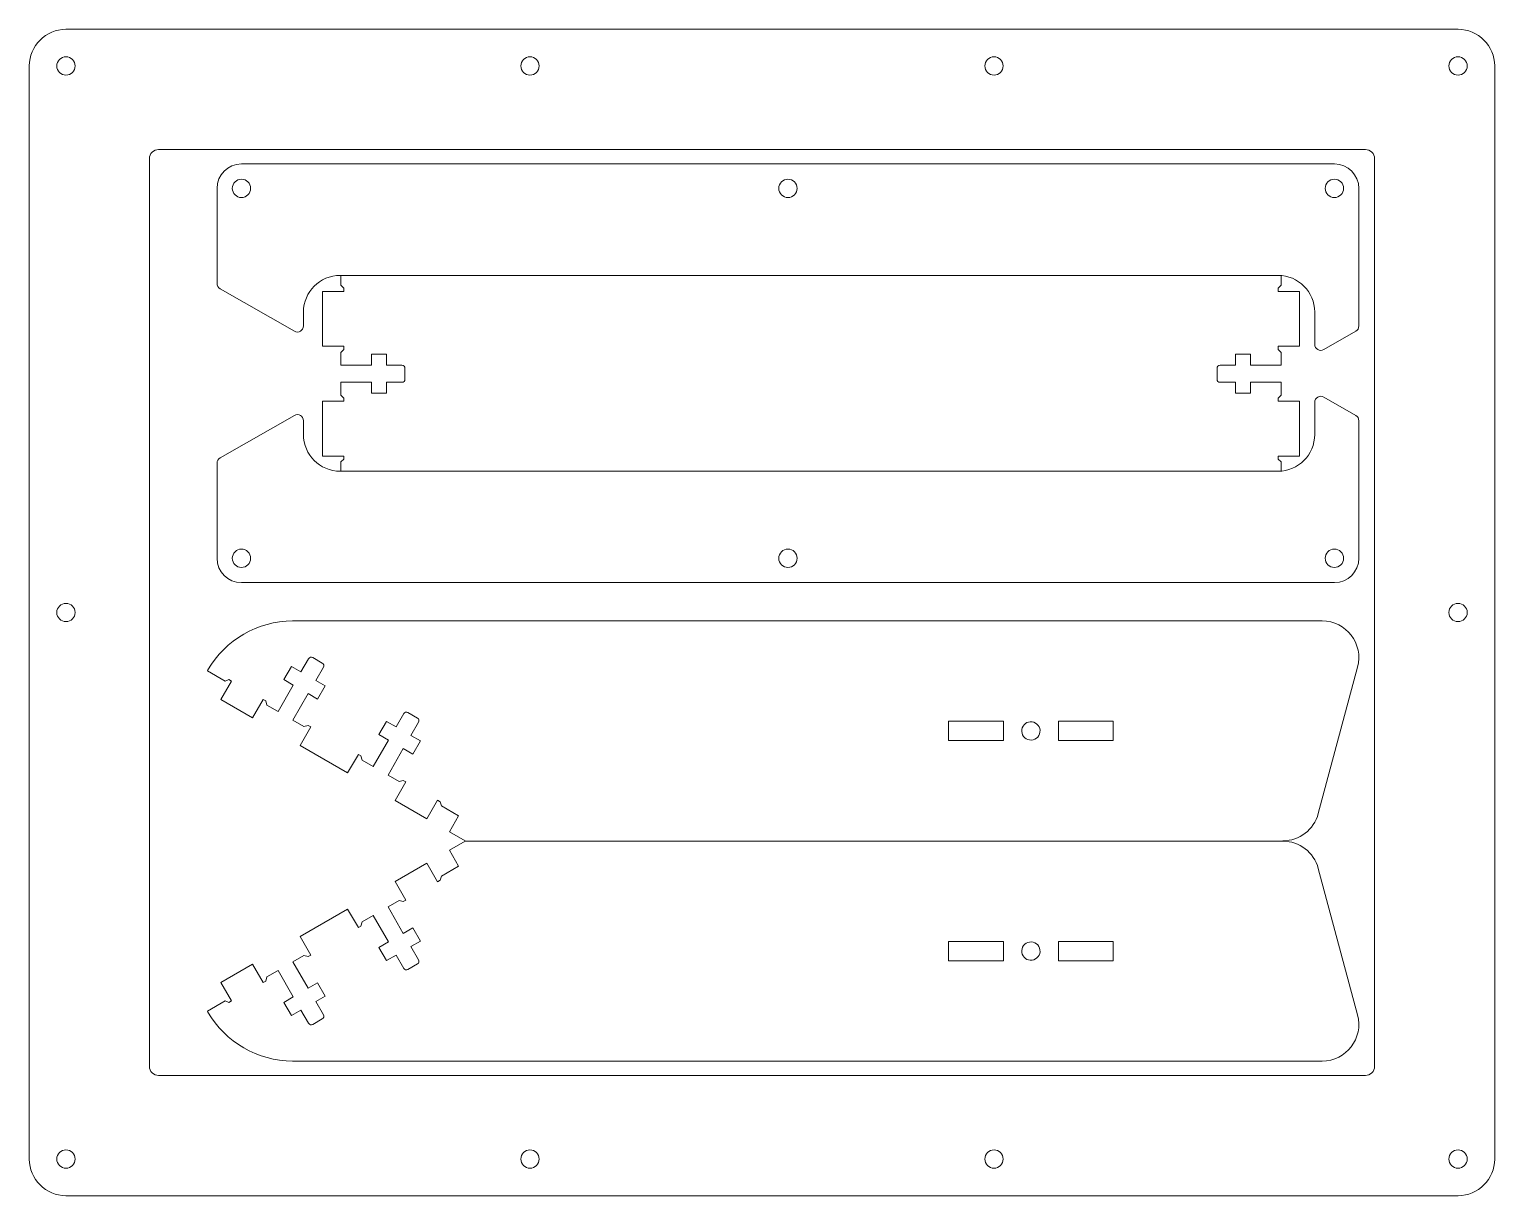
# Model space of a CAD drawing. Header units: inches. Extents: x -11.9 to 11.9, y -5.9 to 5.9.
# Drawn here: x -11.92 to -2.47, y -1.61 to 5.91 of the extents above; entities that cross this region are included whole.
import ezdxf

# ---------------------------------------------------------------- set-up
doc = ezdxf.new("R2010")
doc.units = ezdxf.units.IN
doc.header["$MEASUREMENT"] = 0
doc.layers.add('Artwork', color=7, linetype='Continuous')

msp = doc.modelspace()

# ---------------------------------------------------------------- linework, layer by layer
at = {"layer": 'Artwork', "lineweight": 5}
for points in [[(-11.6867, 5.9075), (-11.8171, 5.9075), (-11.9229, 5.8018), (-11.9229, 5.6713)], [(-2.7103, 5.9075), (-2.7103, 5.9075), (-11.6867, 5.9075), (-11.6867, 5.9075)], [(-2.4741, 5.6713), (-2.4741, 5.8018), (-2.5798, 5.9075), (-2.7103, 5.9075)], [(-11.9229, 5.6713), (-11.9229, 5.6713), (-11.9229, -1.3759), (-11.9229, -1.3759)], [(-2.4741, -1.3759), (-2.4741, -1.3759), (-2.4741, 5.6713), (-2.4741, 5.6713)], [(-11.1485, 5.0732), (-11.1485, 5.106), (-11.1218, 5.1327), (-11.0891, 5.1327)], [(-11.0891, 5.1327), (-11.0891, 5.1327), (-3.3079, 5.1327), (-3.3079, 5.1327)], [(-3.3079, 5.1327), (-3.2751, 5.1327), (-3.2485, 5.106), (-3.2485, 5.0732)], [(-11.1485, -0.7778), (-11.1485, -0.7778), (-11.1485, 5.0732), (-11.1485, 5.0732)], [(-10.5548, 5.0394), (-10.6418, 5.0394), (-10.7123, 4.9689), (-10.7123, 4.882)], [(-3.5075, 5.0394), (-3.5075, 5.0394), (-10.5548, 5.0394), (-10.5548, 5.0394)], [(-3.3501, 4.882), (-3.3501, 4.9689), (-3.4206, 5.0394), (-3.5075, 5.0394)], [(-3.2485, 5.0732), (-3.2485, 5.0732), (-3.2485, -0.7778), (-3.2485, -0.7778)], [(-10.7123, 4.882), (-10.7123, 4.882), (-10.7123, 4.2695), (-10.7123, 4.2695)], [(-3.3501, 3.9951), (-3.3501, 3.9951), (-3.3501, 4.882), (-3.3501, 4.882)], [(-10.7123, 4.2695), (-10.7123, 4.2554), (-10.7047, 4.2423), (-10.6925, 4.2353)], [(-10.1551, 4.0847), (-10.1551, 4.2152), (-10.0493, 4.3209), (-9.9189, 4.3209)], [(-9.9189, 4.3209), (-9.9189, 4.3209), (-3.8708, 4.3209), (-3.8708, 4.3209)], [(-3.8708, 4.3209), (-3.7404, 4.3209), (-3.6346, 4.2152), (-3.6346, 4.0847)], [(-10.6925, 4.2353), (-10.6925, 4.2353), (-10.214, 3.961), (-10.214, 3.961)], [(-10.1551, 3.9952), (-10.1551, 3.9952), (-10.1551, 4.0847), (-10.1551, 4.0847)], [(-3.6346, 4.0847), (-3.6346, 4.0847), (-3.6346, 3.8771), (-3.6346, 3.8771)], [(-10.214, 3.961), (-10.1878, 3.946), (-10.1551, 3.9649), (-10.1551, 3.9952)], [(-3.3699, 3.9609), (-3.3576, 3.968), (-3.3501, 3.981), (-3.3501, 3.9951)], [(-3.6346, 3.8771), (-3.6346, 3.8468), (-3.6019, 3.8279), (-3.5757, 3.8429)], [(-3.5757, 3.8429), (-3.5757, 3.8429), (-3.3699, 3.9609), (-3.3699, 3.9609)], [(-9.5008, 3.7222), (-9.5008, 3.733), (-9.5096, 3.7418), (-9.5204, 3.7418)], [(-9.5008, 3.6513), (-9.5008, 3.6513), (-9.5008, 3.7222), (-9.5008, 3.7222)], [(-4.2449, 3.7418), (-4.2557, 3.7418), (-4.2645, 3.733), (-4.2645, 3.7222)], [(-4.2645, 3.7222), (-4.2645, 3.7222), (-4.2645, 3.6513), (-4.2645, 3.6513)], [(-9.5204, 3.6316), (-9.5096, 3.6316), (-9.5008, 3.6404), (-9.5008, 3.6513)], [(-4.2645, 3.6513), (-4.2645, 3.6404), (-4.2557, 3.6316), (-4.2448, 3.6316)], [(-3.6346, 3.5024), (-3.6346, 3.5327), (-3.6019, 3.5516), (-3.5757, 3.5366)], [(-3.6346, 3.2948), (-3.6346, 3.2948), (-3.6346, 3.5024), (-3.6346, 3.5024)], [(-3.5757, 3.5366), (-3.5757, 3.5366), (-3.3699, 3.4186), (-3.3699, 3.4186)], [(-10.6925, 3.1442), (-10.6925, 3.1442), (-10.214, 3.4185), (-10.214, 3.4185)], [(-10.214, 3.4185), (-10.1878, 3.4335), (-10.1551, 3.4146), (-10.1551, 3.3843)], [(-3.3699, 3.4186), (-3.3576, 3.4115), (-3.3501, 3.3985), (-3.3501, 3.3844)], [(-10.1551, 3.3843), (-10.1551, 3.3843), (-10.1551, 3.2948), (-10.1551, 3.2948)], [(-3.3501, 3.3844), (-3.3501, 3.3844), (-3.3501, 2.4975), (-3.3501, 2.4975)], [(-10.1551, 3.2948), (-10.1551, 3.1643), (-10.0493, 3.0586), (-9.9189, 3.0586)], [(-3.8708, 3.0586), (-3.7404, 3.0586), (-3.6346, 3.1643), (-3.6346, 3.2948)], [(-10.7123, 3.11), (-10.7123, 3.1241), (-10.7047, 3.1372), (-10.6925, 3.1442)], [(-10.7123, 2.4975), (-10.7123, 2.4975), (-10.7123, 3.11), (-10.7123, 3.11)], [(-9.9189, 3.0586), (-9.9189, 3.0586), (-3.8708, 3.0586), (-3.8708, 3.0586)], [(-10.5548, 2.3401), (-10.6418, 2.3401), (-10.7123, 2.4106), (-10.7123, 2.4975)], [(-3.3501, 2.4975), (-3.3501, 2.4106), (-3.4206, 2.3401), (-3.5075, 2.3401)], [(-3.5075, 2.3401), (-3.5075, 2.3401), (-10.5548, 2.3401), (-10.5548, 2.3401)], [(-10.7707, 1.7782), (-10.6582, 1.9731), (-10.4502, 2.0931), (-10.2252, 2.0931)], [(-10.2252, 2.0931), (-10.2252, 2.0931), (-3.5864, 2.0931), (-3.5864, 2.0931)], [(-3.5864, 2.0931), (-3.4311, 2.0931), (-3.318, 1.9458), (-3.3582, 1.7958)], [(-10.0954, 1.8572), (-10.1048, 1.8626), (-10.1169, 1.8594), (-10.1223, 1.85)], [(-10.034, 1.8218), (-10.034, 1.8218), (-10.0954, 1.8572), (-10.0954, 1.8572)], [(-10.0268, 1.7949), (-10.0214, 1.8043), (-10.0246, 1.8163), (-10.034, 1.8218)], [(-3.3582, 1.7958), (-3.3582, 1.7958), (-3.6114, 0.8509), (-3.6114, 0.8509)], [(-9.4817, 1.5029), (-9.4911, 1.5083), (-9.5032, 1.5051), (-9.5086, 1.4957)], [(-9.4203, 1.4674), (-9.4203, 1.4674), (-9.4817, 1.5029), (-9.4817, 1.5029)], [(-9.4131, 1.4406), (-9.4077, 1.45), (-9.4109, 1.462), (-9.4203, 1.4674)], [(-3.6114, 0.8509), (-3.6391, 0.7476), (-3.7327, 0.6758), (-3.8396, 0.6758)], [(-3.6114, 0.4982), (-3.6391, 0.6015), (-3.7327, 0.6733), (-3.8396, 0.6733)], [(-3.3582, -0.4467), (-3.3582, -0.4467), (-3.6114, 0.4982), (-3.6114, 0.4982)], [(-9.4131, -0.0915), (-9.4077, -0.1009), (-9.4109, -0.1129), (-9.4203, -0.1184)], [(-9.4817, -0.1538), (-9.4911, -0.1592), (-9.5032, -0.156), (-9.5086, -0.1466)], [(-9.4203, -0.1184), (-9.4203, -0.1184), (-9.4817, -0.1538), (-9.4817, -0.1538)], [(-10.7707, -0.4291), (-10.6582, -0.624), (-10.4502, -0.744), (-10.2252, -0.744)], [(-10.0268, -0.4458), (-10.0214, -0.4552), (-10.0246, -0.4673), (-10.034, -0.4727)], [(-3.5864, -0.744), (-3.4311, -0.744), (-3.318, -0.5967), (-3.3582, -0.4467)], [(-10.0954, -0.5081), (-10.1048, -0.5136), (-10.1169, -0.5103), (-10.1223, -0.5009)], [(-10.034, -0.4727), (-10.034, -0.4727), (-10.0954, -0.5081), (-10.0954, -0.5081)], [(-10.2252, -0.744), (-10.2252, -0.744), (-3.5864, -0.744), (-3.5864, -0.744)], [(-11.0891, -0.8373), (-11.1218, -0.8373), (-11.1485, -0.8106), (-11.1485, -0.7778)], [(-3.3079, -0.8373), (-3.3079, -0.8373), (-11.0891, -0.8373), (-11.0891, -0.8373)], [(-3.2485, -0.7778), (-3.2485, -0.8106), (-3.2751, -0.8373), (-3.3079, -0.8373)], [(-11.9229, -1.3759), (-11.9229, -1.5064), (-11.8171, -1.6122), (-11.6867, -1.6122)], [(-2.7103, -1.6122), (-2.5798, -1.6122), (-2.4741, -1.5064), (-2.4741, -1.3759)], [(-11.6867, -1.6122), (-11.6867, -1.6122), (-2.7103, -1.6122), (-2.7103, -1.6122)]]:
    msp.add_open_spline(points, degree=3, dxfattribs=at)
for points, knots in [([(-11.6276, 5.6713), (-11.6276, 5.7039), (-11.6541, 5.7304), (-11.6867, 5.7304), (-11.6867, 5.7304), (-11.7193, 5.7304), (-11.7457, 5.7039), (-11.7457, 5.6713), (-11.7457, 5.6713), (-11.7457, 5.6387), (-11.7193, 5.6122), (-11.6867, 5.6122), (-11.6867, 5.6122), (-11.6541, 5.6122), (-11.6276, 5.6387), (-11.6276, 5.6713)], [0, 0, 0, 0, 0.25, 0.25, 0.25, 0.25, 0.5, 0.5, 0.5, 0.5, 0.75, 0.75, 0.75, 0.75, 1, 1, 1, 1]), ([(-8.6355, 5.6713), (-8.6355, 5.7039), (-8.6619, 5.7304), (-8.6946, 5.7304), (-8.6946, 5.7304), (-8.7272, 5.7304), (-8.7536, 5.7039), (-8.7536, 5.6713), (-8.7536, 5.6713), (-8.7536, 5.6387), (-8.7272, 5.6122), (-8.6946, 5.6122), (-8.6946, 5.6122), (-8.6619, 5.6122), (-8.6355, 5.6387), (-8.6355, 5.6713)], [0, 0, 0, 0, 0.25, 0.25, 0.25, 0.25, 0.5, 0.5, 0.5, 0.5, 0.75, 0.75, 0.75, 0.75, 1, 1, 1, 1]), ([(-5.6434, 5.6713), (-5.6434, 5.7039), (-5.6698, 5.7304), (-5.7024, 5.7304), (-5.7024, 5.7304), (-5.7351, 5.7304), (-5.7615, 5.7039), (-5.7615, 5.6713), (-5.7615, 5.6713), (-5.7615, 5.6387), (-5.7351, 5.6122), (-5.7024, 5.6122), (-5.7024, 5.6122), (-5.6698, 5.6122), (-5.6434, 5.6387), (-5.6434, 5.6713)], [0, 0, 0, 0, 0.25, 0.25, 0.25, 0.25, 0.5, 0.5, 0.5, 0.5, 0.75, 0.75, 0.75, 0.75, 1, 1, 1, 1]), ([(-2.6512, 5.6713), (-2.6512, 5.7039), (-2.6777, 5.7304), (-2.7103, 5.7304), (-2.7103, 5.7304), (-2.7429, 5.7304), (-2.7694, 5.7039), (-2.7694, 5.6713), (-2.7694, 5.6713), (-2.7694, 5.6387), (-2.7429, 5.6122), (-2.7103, 5.6122), (-2.7103, 5.6122), (-2.6777, 5.6122), (-2.6512, 5.6387), (-2.6512, 5.6713)], [0, 0, 0, 0, 0.25, 0.25, 0.25, 0.25, 0.5, 0.5, 0.5, 0.5, 0.75, 0.75, 0.75, 0.75, 1, 1, 1, 1]), ([(-10.5548, 4.941), (-10.5874, 4.941), (-10.6138, 4.9146), (-10.6138, 4.8819), (-10.6138, 4.8819), (-10.6138, 4.8493), (-10.5874, 4.8229), (-10.5548, 4.8229), (-10.5548, 4.8229), (-10.5222, 4.8229), (-10.4957, 4.8493), (-10.4957, 4.8819), (-10.4957, 4.8819), (-10.4957, 4.9146), (-10.5222, 4.941), (-10.5548, 4.941)], [0, 0, 0, 0, 0.25, 0.25, 0.25, 0.25, 0.5, 0.5, 0.5, 0.5, 0.75, 0.75, 0.75, 0.75, 1, 1, 1, 1]), ([(-7.0312, 4.941), (-7.0638, 4.941), (-7.0902, 4.9146), (-7.0902, 4.8819), (-7.0902, 4.8819), (-7.0902, 4.8493), (-7.0638, 4.8229), (-7.0312, 4.8229), (-7.0312, 4.8229), (-6.9986, 4.8229), (-6.9721, 4.8493), (-6.9721, 4.8819), (-6.9721, 4.8819), (-6.9721, 4.9146), (-6.9986, 4.941), (-7.0312, 4.941)], [0, 0, 0, 0, 0.25, 0.25, 0.25, 0.25, 0.5, 0.5, 0.5, 0.5, 0.75, 0.75, 0.75, 0.75, 1, 1, 1, 1]), ([(-3.5075, 4.941), (-3.5402, 4.941), (-3.5666, 4.9146), (-3.5666, 4.8819), (-3.5666, 4.8819), (-3.5666, 4.8493), (-3.5402, 4.8229), (-3.5075, 4.8229), (-3.5075, 4.8229), (-3.4749, 4.8229), (-3.4485, 4.8493), (-3.4485, 4.8819), (-3.4485, 4.8819), (-3.4485, 4.9146), (-3.4749, 4.941), (-3.5075, 4.941)], [0, 0, 0, 0, 0.25, 0.25, 0.25, 0.25, 0.5, 0.5, 0.5, 0.5, 0.75, 0.75, 0.75, 0.75, 1, 1, 1, 1]), ([(-9.5204, 3.7418), (-9.5204, 3.7418), (-9.6189, 3.7418), (-9.6189, 3.7418), (-9.6189, 3.7418), (-9.6189, 3.7418), (-9.6189, 3.8127), (-9.6189, 3.8127), (-9.6189, 3.8127), (-9.6189, 3.8127), (-9.7173, 3.8127), (-9.7173, 3.8127), (-9.7173, 3.8127), (-9.7173, 3.8127), (-9.7173, 3.7418), (-9.7173, 3.7418), (-9.7173, 3.7418), (-9.7173, 3.7418), (-9.9141, 3.7418), (-9.9141, 3.7418), (-9.9141, 3.7418), (-9.9141, 3.7418), (-9.9141, 3.8245), (-9.9141, 3.8245), (-9.9141, 3.8245), (-9.9141, 3.8245), (-9.8945, 3.8442), (-9.8945, 3.8442), (-9.8945, 3.8442), (-9.8945, 3.8442), (-9.8945, 3.8639), (-9.8945, 3.8639), (-9.8945, 3.8639), (-9.8945, 3.8639), (-10.0322, 3.8639), (-10.0322, 3.8639), (-10.0322, 3.8639), (-10.0322, 3.8639), (-10.0322, 4.2182), (-10.0322, 4.2182), (-10.0322, 4.2182), (-10.0322, 4.2182), (-9.8945, 4.2182), (-9.8945, 4.2182), (-9.8945, 4.2182), (-9.8945, 4.2182), (-9.8945, 4.2379), (-9.8945, 4.2379), (-9.8945, 4.2379), (-9.8945, 4.2379), (-9.9141, 4.2576), (-9.9141, 4.2576), (-9.9141, 4.2576), (-9.9141, 4.2576), (-9.9141, 4.3167), (-9.9141, 4.3167)], [0, 0, 0, 0, 0.071429, 0.071429, 0.071429, 0.071429, 0.142857, 0.142857, 0.142857, 0.142857, 0.214286, 0.214286, 0.214286, 0.214286, 0.285714, 0.285714, 0.285714, 0.285714, 0.357143, 0.357143, 0.357143, 0.357143, 0.428571, 0.428571, 0.428571, 0.428571, 0.5, 0.5, 0.5, 0.5, 0.571429, 0.571429, 0.571429, 0.571429, 0.642857, 0.642857, 0.642857, 0.642857, 0.714286, 0.714286, 0.714286, 0.714286, 0.785714, 0.785714, 0.785714, 0.785714, 0.857143, 0.857143, 0.857143, 0.857143, 0.928571, 0.928571, 0.928571, 0.928571, 1, 1, 1, 1]), ([(-3.8512, 4.3167), (-3.8512, 4.3167), (-3.8512, 4.2576), (-3.8512, 4.2576), (-3.8512, 4.2576), (-3.8512, 4.2576), (-3.8708, 4.2379), (-3.8708, 4.2379), (-3.8708, 4.2379), (-3.8708, 4.2379), (-3.8708, 4.2182), (-3.8708, 4.2182), (-3.8708, 4.2182), (-3.8708, 4.2182), (-3.733, 4.2182), (-3.733, 4.2182), (-3.733, 4.2182), (-3.733, 4.2182), (-3.733, 3.8639), (-3.733, 3.8639), (-3.733, 3.8639), (-3.733, 3.8639), (-3.8708, 3.8639), (-3.8708, 3.8639), (-3.8708, 3.8639), (-3.8708, 3.8639), (-3.8708, 3.8442), (-3.8708, 3.8442), (-3.8708, 3.8442), (-3.8708, 3.8442), (-3.8512, 3.8245), (-3.8512, 3.8245), (-3.8512, 3.8245), (-3.8512, 3.8245), (-3.8512, 3.7418), (-3.8512, 3.7418), (-3.8512, 3.7418), (-3.8512, 3.7418), (-4.048, 3.7418), (-4.048, 3.7418), (-4.048, 3.7418), (-4.048, 3.7418), (-4.048, 3.8127), (-4.048, 3.8127), (-4.048, 3.8127), (-4.048, 3.8127), (-4.1464, 3.8127), (-4.1464, 3.8127), (-4.1464, 3.8127), (-4.1464, 3.8127), (-4.1464, 3.7418), (-4.1464, 3.7418), (-4.1464, 3.7418), (-4.1464, 3.7418), (-4.2449, 3.7418), (-4.2449, 3.7418)], [0, 0, 0, 0, 0.071429, 0.071429, 0.071429, 0.071429, 0.142857, 0.142857, 0.142857, 0.142857, 0.214286, 0.214286, 0.214286, 0.214286, 0.285714, 0.285714, 0.285714, 0.285714, 0.357143, 0.357143, 0.357143, 0.357143, 0.428571, 0.428571, 0.428571, 0.428571, 0.5, 0.5, 0.5, 0.5, 0.571429, 0.571429, 0.571429, 0.571429, 0.642857, 0.642857, 0.642857, 0.642857, 0.714286, 0.714286, 0.714286, 0.714286, 0.785714, 0.785714, 0.785714, 0.785714, 0.857143, 0.857143, 0.857143, 0.857143, 0.928571, 0.928571, 0.928571, 0.928571, 1, 1, 1, 1]), ([(-9.9141, 3.0568), (-9.9141, 3.0568), (-9.9141, 3.1198), (-9.9141, 3.1198), (-9.9141, 3.1198), (-9.9141, 3.1198), (-9.8945, 3.1355), (-9.8945, 3.1355), (-9.8945, 3.1355), (-9.8945, 3.1355), (-9.8945, 3.1552), (-9.8945, 3.1552), (-9.8945, 3.1552), (-9.8945, 3.1552), (-10.0322, 3.1552), (-10.0322, 3.1552), (-10.0322, 3.1552), (-10.0322, 3.1552), (-10.0322, 3.5095), (-10.0322, 3.5095), (-10.0322, 3.5095), (-10.0322, 3.5095), (-9.8945, 3.5095), (-9.8945, 3.5095), (-9.8945, 3.5095), (-9.8945, 3.5095), (-9.8945, 3.5292), (-9.8945, 3.5292), (-9.8945, 3.5292), (-9.8945, 3.5292), (-9.9141, 3.5489), (-9.9141, 3.5489), (-9.9141, 3.5489), (-9.9141, 3.5489), (-9.9141, 3.6316), (-9.9141, 3.6316), (-9.9141, 3.6316), (-9.9141, 3.6316), (-9.7173, 3.6316), (-9.7173, 3.6316), (-9.7173, 3.6316), (-9.7173, 3.6316), (-9.7173, 3.5607), (-9.7173, 3.5607), (-9.7173, 3.5607), (-9.7173, 3.5607), (-9.6189, 3.5607), (-9.6189, 3.5607), (-9.6189, 3.5607), (-9.6189, 3.5607), (-9.6189, 3.6316), (-9.6189, 3.6316), (-9.6189, 3.6316), (-9.6189, 3.6316), (-9.5204, 3.6316), (-9.5204, 3.6316)], [0, 0, 0, 0, 0.071429, 0.071429, 0.071429, 0.071429, 0.142857, 0.142857, 0.142857, 0.142857, 0.214286, 0.214286, 0.214286, 0.214286, 0.285714, 0.285714, 0.285714, 0.285714, 0.357143, 0.357143, 0.357143, 0.357143, 0.428571, 0.428571, 0.428571, 0.428571, 0.5, 0.5, 0.5, 0.5, 0.571429, 0.571429, 0.571429, 0.571429, 0.642857, 0.642857, 0.642857, 0.642857, 0.714286, 0.714286, 0.714286, 0.714286, 0.785714, 0.785714, 0.785714, 0.785714, 0.857143, 0.857143, 0.857143, 0.857143, 0.928571, 0.928571, 0.928571, 0.928571, 1, 1, 1, 1]), ([(-4.2448, 3.6316), (-4.2448, 3.6316), (-4.1464, 3.6316), (-4.1464, 3.6316), (-4.1464, 3.6316), (-4.1464, 3.6316), (-4.1464, 3.5607), (-4.1464, 3.5607), (-4.1464, 3.5607), (-4.1464, 3.5607), (-4.048, 3.5607), (-4.048, 3.5607), (-4.048, 3.5607), (-4.048, 3.5607), (-4.048, 3.6316), (-4.048, 3.6316), (-4.048, 3.6316), (-4.048, 3.6316), (-3.8512, 3.6316), (-3.8512, 3.6316), (-3.8512, 3.6316), (-3.8512, 3.6316), (-3.8512, 3.5489), (-3.8512, 3.5489), (-3.8512, 3.5489), (-3.8512, 3.5489), (-3.8708, 3.5292), (-3.8708, 3.5292), (-3.8708, 3.5292), (-3.8708, 3.5292), (-3.8708, 3.5095), (-3.8708, 3.5095), (-3.8708, 3.5095), (-3.8708, 3.5095), (-3.733, 3.5095), (-3.733, 3.5095), (-3.733, 3.5095), (-3.733, 3.5095), (-3.733, 3.1552), (-3.733, 3.1552), (-3.733, 3.1552), (-3.733, 3.1552), (-3.8708, 3.1552), (-3.8708, 3.1552), (-3.8708, 3.1552), (-3.8708, 3.1552), (-3.8708, 3.1355), (-3.8708, 3.1355), (-3.8708, 3.1355), (-3.8708, 3.1355), (-3.8512, 3.1198), (-3.8512, 3.1198), (-3.8512, 3.1198), (-3.8512, 3.1198), (-3.8512, 3.0568), (-3.8512, 3.0568)], [0, 0, 0, 0, 0.071429, 0.071429, 0.071429, 0.071429, 0.142857, 0.142857, 0.142857, 0.142857, 0.214286, 0.214286, 0.214286, 0.214286, 0.285714, 0.285714, 0.285714, 0.285714, 0.357143, 0.357143, 0.357143, 0.357143, 0.428571, 0.428571, 0.428571, 0.428571, 0.5, 0.5, 0.5, 0.5, 0.571429, 0.571429, 0.571429, 0.571429, 0.642857, 0.642857, 0.642857, 0.642857, 0.714286, 0.714286, 0.714286, 0.714286, 0.785714, 0.785714, 0.785714, 0.785714, 0.857143, 0.857143, 0.857143, 0.857143, 0.928571, 0.928571, 0.928571, 0.928571, 1, 1, 1, 1]), ([(-10.5548, 2.5566), (-10.5874, 2.5566), (-10.6138, 2.5302), (-10.6138, 2.4975), (-10.6138, 2.4975), (-10.6138, 2.4649), (-10.5874, 2.4385), (-10.5548, 2.4385), (-10.5548, 2.4385), (-10.5222, 2.4385), (-10.4957, 2.4649), (-10.4957, 2.4975), (-10.4957, 2.4975), (-10.4957, 2.5302), (-10.5222, 2.5566), (-10.5548, 2.5566)], [0, 0, 0, 0, 0.25, 0.25, 0.25, 0.25, 0.5, 0.5, 0.5, 0.5, 0.75, 0.75, 0.75, 0.75, 1, 1, 1, 1]), ([(-7.0312, 2.5566), (-7.0638, 2.5566), (-7.0902, 2.5302), (-7.0902, 2.4975), (-7.0902, 2.4975), (-7.0902, 2.4649), (-7.0638, 2.4385), (-7.0312, 2.4385), (-7.0312, 2.4385), (-6.9986, 2.4385), (-6.9721, 2.4649), (-6.9721, 2.4975), (-6.9721, 2.4975), (-6.9721, 2.5302), (-6.9986, 2.5566), (-7.0312, 2.5566)], [0, 0, 0, 0, 0.25, 0.25, 0.25, 0.25, 0.5, 0.5, 0.5, 0.5, 0.75, 0.75, 0.75, 0.75, 1, 1, 1, 1]), ([(-3.5075, 2.5566), (-3.5402, 2.5566), (-3.5666, 2.5302), (-3.5666, 2.4975), (-3.5666, 2.4975), (-3.5666, 2.4649), (-3.5402, 2.4385), (-3.5075, 2.4385), (-3.5075, 2.4385), (-3.4749, 2.4385), (-3.4485, 2.4649), (-3.4485, 2.4975), (-3.4485, 2.4975), (-3.4485, 2.5302), (-3.4749, 2.5566), (-3.5075, 2.5566)], [0, 0, 0, 0, 0.25, 0.25, 0.25, 0.25, 0.5, 0.5, 0.5, 0.5, 0.75, 0.75, 0.75, 0.75, 1, 1, 1, 1]), ([(-11.6276, 2.1477), (-11.6276, 2.1803), (-11.6541, 2.2067), (-11.6867, 2.2067), (-11.6867, 2.2067), (-11.7193, 2.2067), (-11.7457, 2.1803), (-11.7457, 2.1477), (-11.7457, 2.1477), (-11.7457, 2.1151), (-11.7193, 2.0886), (-11.6867, 2.0886), (-11.6867, 2.0886), (-11.6541, 2.0886), (-11.6276, 2.1151), (-11.6276, 2.1477)], [0, 0, 0, 0, 0.25, 0.25, 0.25, 0.25, 0.5, 0.5, 0.5, 0.5, 0.75, 0.75, 0.75, 0.75, 1, 1, 1, 1]), ([(-2.6512, 2.1477), (-2.6512, 2.1803), (-2.6777, 2.2067), (-2.7103, 2.2067), (-2.7103, 2.2067), (-2.7429, 2.2067), (-2.7694, 2.1803), (-2.7694, 2.1477), (-2.7694, 2.1477), (-2.7694, 2.1151), (-2.7429, 2.0886), (-2.7103, 2.0886), (-2.7103, 2.0886), (-2.6777, 2.0886), (-2.6512, 2.1151), (-2.6512, 2.1477)], [0, 0, 0, 0, 0.25, 0.25, 0.25, 0.25, 0.5, 0.5, 0.5, 0.5, 0.75, 0.75, 0.75, 0.75, 1, 1, 1, 1]), ([(-10.1223, 1.85), (-10.1223, 1.85), (-10.1715, 1.7648), (-10.1715, 1.7648), (-10.1715, 1.7648), (-10.1715, 1.7648), (-10.2329, 1.8002), (-10.2329, 1.8002), (-10.2329, 1.8002), (-10.2329, 1.8002), (-10.2821, 1.715), (-10.2821, 1.715), (-10.2821, 1.715), (-10.2821, 1.715), (-10.2207, 1.6795), (-10.2207, 1.6795), (-10.2207, 1.6795), (-10.2207, 1.6795), (-10.3192, 1.509), (-10.3192, 1.509), (-10.3192, 1.509), (-10.3192, 1.509), (-10.3908, 1.5504), (-10.3908, 1.5504), (-10.3908, 1.5504), (-10.3908, 1.5504), (-10.398, 1.5773), (-10.398, 1.5773), (-10.398, 1.5773), (-10.398, 1.5773), (-10.415, 1.5871), (-10.415, 1.5871), (-10.415, 1.5871), (-10.415, 1.5871), (-10.4839, 1.4678), (-10.4839, 1.4678), (-10.4839, 1.4678), (-10.4839, 1.4678), (-10.6885, 1.5859), (-10.6885, 1.5859), (-10.6885, 1.5859), (-10.6885, 1.5859), (-10.6196, 1.7052), (-10.6196, 1.7052), (-10.6196, 1.7052), (-10.6196, 1.7052), (-10.6366, 1.7151), (-10.6366, 1.7151), (-10.6366, 1.7151), (-10.6366, 1.7151), (-10.6601, 1.7059), (-10.6601, 1.7059), (-10.6601, 1.7059), (-10.6601, 1.7059), (-10.7743, 1.7718), (-10.7743, 1.7718), (-10.7743, 1.7718), (-10.7743, 1.7718), (-10.7707, 1.7782), (-10.7707, 1.7782)], [0, 0, 0, 0, 0.066667, 0.066667, 0.066667, 0.066667, 0.133333, 0.133333, 0.133333, 0.133333, 0.2, 0.2, 0.2, 0.2, 0.266667, 0.266667, 0.266667, 0.266667, 0.333333, 0.333333, 0.333333, 0.333333, 0.4, 0.4, 0.4, 0.4, 0.466667, 0.466667, 0.466667, 0.466667, 0.533333, 0.533333, 0.533333, 0.533333, 0.6, 0.6, 0.6, 0.6, 0.666667, 0.666667, 0.666667, 0.666667, 0.733333, 0.733333, 0.733333, 0.733333, 0.8, 0.8, 0.8, 0.8, 0.866667, 0.866667, 0.866667, 0.866667, 0.933333, 0.933333, 0.933333, 0.933333, 1, 1, 1, 1]), ([(-9.5086, 1.4957), (-9.5086, 1.4957), (-9.5578, 1.4104), (-9.5578, 1.4104), (-9.5578, 1.4104), (-9.5578, 1.4104), (-9.6192, 1.4459), (-9.6192, 1.4459), (-9.6192, 1.4459), (-9.6192, 1.4459), (-9.6684, 1.3606), (-9.6684, 1.3606), (-9.6684, 1.3606), (-9.6684, 1.3606), (-9.607, 1.3252), (-9.607, 1.3252), (-9.607, 1.3252), (-9.607, 1.3252), (-9.7055, 1.1547), (-9.7055, 1.1547), (-9.7055, 1.1547), (-9.7055, 1.1547), (-9.7771, 1.1961), (-9.7771, 1.1961), (-9.7771, 1.1961), (-9.7771, 1.1961), (-9.7843, 1.223), (-9.7843, 1.223), (-9.7843, 1.223), (-9.7843, 1.223), (-9.8013, 1.2328), (-9.8013, 1.2328), (-9.8013, 1.2328), (-9.8013, 1.2328), (-9.8702, 1.1135), (-9.8702, 1.1135), (-9.8702, 1.1135), (-9.8702, 1.1135), (-10.177, 1.2906), (-10.177, 1.2906), (-10.177, 1.2906), (-10.177, 1.2906), (-10.1081, 1.4099), (-10.1081, 1.4099), (-10.1081, 1.4099), (-10.1081, 1.4099), (-10.1252, 1.4198), (-10.1252, 1.4198), (-10.1252, 1.4198), (-10.1252, 1.4198), (-10.1521, 1.4126), (-10.1521, 1.4126), (-10.1521, 1.4126), (-10.1521, 1.4126), (-10.2237, 1.4539), (-10.2237, 1.4539), (-10.2237, 1.4539), (-10.2237, 1.4539), (-10.1253, 1.6244), (-10.1253, 1.6244), (-10.1253, 1.6244), (-10.1253, 1.6244), (-10.0639, 1.589), (-10.0639, 1.589), (-10.0639, 1.589), (-10.0639, 1.589), (-10.0147, 1.6742), (-10.0147, 1.6742), (-10.0147, 1.6742), (-10.0147, 1.6742), (-10.0761, 1.7096), (-10.0761, 1.7096), (-10.0761, 1.7096), (-10.0761, 1.7096), (-10.0268, 1.7949), (-10.0268, 1.7949)], [0, 0, 0, 0, 0.052632, 0.052632, 0.052632, 0.052632, 0.105263, 0.105263, 0.105263, 0.105263, 0.157895, 0.157895, 0.157895, 0.157895, 0.210526, 0.210526, 0.210526, 0.210526, 0.263158, 0.263158, 0.263158, 0.263158, 0.315789, 0.315789, 0.315789, 0.315789, 0.368421, 0.368421, 0.368421, 0.368421, 0.421053, 0.421053, 0.421053, 0.421053, 0.473684, 0.473684, 0.473684, 0.473684, 0.526316, 0.526316, 0.526316, 0.526316, 0.578947, 0.578947, 0.578947, 0.578947, 0.631579, 0.631579, 0.631579, 0.631579, 0.684211, 0.684211, 0.684211, 0.684211, 0.736842, 0.736842, 0.736842, 0.736842, 0.789474, 0.789474, 0.789474, 0.789474, 0.842105, 0.842105, 0.842105, 0.842105, 0.894737, 0.894737, 0.894737, 0.894737, 0.947368, 0.947368, 0.947368, 0.947368, 1, 1, 1, 1]), ([(-9.1122, 0.6758), (-9.1122, 0.6758), (-9.2139, 0.7345), (-9.2139, 0.7345), (-9.2139, 0.7345), (-9.2139, 0.7345), (-9.1548, 0.8368), (-9.1548, 0.8368), (-9.1548, 0.8368), (-9.1548, 0.8368), (-9.2656, 0.9008), (-9.2656, 0.9008), (-9.2656, 0.9008), (-9.2656, 0.9008), (-9.2728, 0.9277), (-9.2728, 0.9277), (-9.2728, 0.9277), (-9.2728, 0.9277), (-9.2899, 0.9375), (-9.2899, 0.9375), (-9.2899, 0.9375), (-9.2899, 0.9375), (-9.3588, 0.8182), (-9.3588, 0.8182), (-9.3588, 0.8182), (-9.3588, 0.8182), (-9.5633, 0.9363), (-9.5633, 0.9363), (-9.5633, 0.9363), (-9.5633, 0.9363), (-9.4945, 1.0556), (-9.4945, 1.0556), (-9.4945, 1.0556), (-9.4945, 1.0556), (-9.5115, 1.0655), (-9.5115, 1.0655), (-9.5115, 1.0655), (-9.5115, 1.0655), (-9.5384, 1.0583), (-9.5384, 1.0583), (-9.5384, 1.0583), (-9.5384, 1.0583), (-9.61, 1.0996), (-9.61, 1.0996), (-9.61, 1.0996), (-9.61, 1.0996), (-9.5116, 1.2701), (-9.5116, 1.2701), (-9.5116, 1.2701), (-9.5116, 1.2701), (-9.4502, 1.2346), (-9.4502, 1.2346), (-9.4502, 1.2346), (-9.4502, 1.2346), (-9.401, 1.3199), (-9.401, 1.3199), (-9.401, 1.3199), (-9.401, 1.3199), (-9.4624, 1.3553), (-9.4624, 1.3553), (-9.4624, 1.3553), (-9.4624, 1.3553), (-9.4131, 1.4406), (-9.4131, 1.4406)], [0, 0, 0, 0, 0.0625, 0.0625, 0.0625, 0.0625, 0.125, 0.125, 0.125, 0.125, 0.1875, 0.1875, 0.1875, 0.1875, 0.25, 0.25, 0.25, 0.25, 0.3125, 0.3125, 0.3125, 0.3125, 0.375, 0.375, 0.375, 0.375, 0.4375, 0.4375, 0.4375, 0.4375, 0.5, 0.5, 0.5, 0.5, 0.5625, 0.5625, 0.5625, 0.5625, 0.625, 0.625, 0.625, 0.625, 0.6875, 0.6875, 0.6875, 0.6875, 0.75, 0.75, 0.75, 0.75, 0.8125, 0.8125, 0.8125, 0.8125, 0.875, 0.875, 0.875, 0.875, 0.9375, 0.9375, 0.9375, 0.9375, 1, 1, 1, 1]), ([(-5.6419, 1.3215), (-5.6419, 1.3215), (-5.6419, 1.4475), (-5.6419, 1.4475), (-5.6419, 1.4475), (-5.6419, 1.4475), (-5.9963, 1.4475), (-5.9963, 1.4475), (-5.9963, 1.4475), (-5.9963, 1.4475), (-5.9963, 1.3215), (-5.9963, 1.3215), (-5.9963, 1.3215), (-5.9963, 1.3215), (-5.6419, 1.3215), (-5.6419, 1.3215)], [0, 0, 0, 0, 0.25, 0.25, 0.25, 0.25, 0.5, 0.5, 0.5, 0.5, 0.75, 0.75, 0.75, 0.75, 1, 1, 1, 1]), ([(-5.473, 1.326), (-5.4407, 1.3215), (-5.4108, 1.344), (-5.4063, 1.3763), (-5.4063, 1.3763), (-5.4018, 1.4085), (-5.4243, 1.4384), (-5.4566, 1.443), (-5.4566, 1.443), (-5.4889, 1.4475), (-5.5187, 1.425), (-5.5233, 1.3927), (-5.5233, 1.3927), (-5.5278, 1.3604), (-5.5053, 1.3305), (-5.473, 1.326)], [0, 0, 0, 0, 0.25, 0.25, 0.25, 0.25, 0.5, 0.5, 0.5, 0.5, 0.75, 0.75, 0.75, 0.75, 1, 1, 1, 1]), ([(-4.9333, 1.3215), (-4.9333, 1.3215), (-4.9333, 1.4475), (-4.9333, 1.4475), (-4.9333, 1.4475), (-4.9333, 1.4475), (-5.2876, 1.4475), (-5.2876, 1.4475), (-5.2876, 1.4475), (-5.2876, 1.4475), (-5.2876, 1.3215), (-5.2876, 1.3215), (-5.2876, 1.3215), (-5.2876, 1.3215), (-4.9333, 1.3215), (-4.9333, 1.3215)], [0, 0, 0, 0, 0.25, 0.25, 0.25, 0.25, 0.5, 0.5, 0.5, 0.5, 0.75, 0.75, 0.75, 0.75, 1, 1, 1, 1]), ([(-3.8396, 0.6733), (-3.8396, 0.6733), (-9.1122, 0.6733), (-9.1122, 0.6733), (-9.1122, 0.6733), (-9.1122, 0.6733), (-9.2139, 0.6146), (-9.2139, 0.6146), (-9.2139, 0.6146), (-9.2139, 0.6146), (-9.1548, 0.5123), (-9.1548, 0.5123), (-9.1548, 0.5123), (-9.1548, 0.5123), (-9.2656, 0.4483), (-9.2656, 0.4483), (-9.2656, 0.4483), (-9.2656, 0.4483), (-9.2728, 0.4214), (-9.2728, 0.4214), (-9.2728, 0.4214), (-9.2728, 0.4214), (-9.2899, 0.4116), (-9.2899, 0.4116), (-9.2899, 0.4116), (-9.2899, 0.4116), (-9.3588, 0.5309), (-9.3588, 0.5309), (-9.3588, 0.5309), (-9.3588, 0.5309), (-9.5633, 0.4128), (-9.5633, 0.4128), (-9.5633, 0.4128), (-9.5633, 0.4128), (-9.4945, 0.2935), (-9.4945, 0.2935), (-9.4945, 0.2935), (-9.4945, 0.2935), (-9.5115, 0.2836), (-9.5115, 0.2836), (-9.5115, 0.2836), (-9.5115, 0.2836), (-9.5384, 0.2908), (-9.5384, 0.2908), (-9.5384, 0.2908), (-9.5384, 0.2908), (-9.61, 0.2495), (-9.61, 0.2495), (-9.61, 0.2495), (-9.61, 0.2495), (-9.5116, 0.079), (-9.5116, 0.079), (-9.5116, 0.079), (-9.5116, 0.079), (-9.4502, 0.1144), (-9.4502, 0.1144), (-9.4502, 0.1144), (-9.4502, 0.1144), (-9.401, 0.0292), (-9.401, 0.0292), (-9.401, 0.0292), (-9.401, 0.0292), (-9.4624, -0.0062), (-9.4624, -0.0062), (-9.4624, -0.0062), (-9.4624, -0.0062), (-9.4131, -0.0915), (-9.4131, -0.0915)], [0, 0, 0, 0, 0.058824, 0.058824, 0.058824, 0.058824, 0.117647, 0.117647, 0.117647, 0.117647, 0.176471, 0.176471, 0.176471, 0.176471, 0.235294, 0.235294, 0.235294, 0.235294, 0.294118, 0.294118, 0.294118, 0.294118, 0.352941, 0.352941, 0.352941, 0.352941, 0.411765, 0.411765, 0.411765, 0.411765, 0.470588, 0.470588, 0.470588, 0.470588, 0.529412, 0.529412, 0.529412, 0.529412, 0.588235, 0.588235, 0.588235, 0.588235, 0.647059, 0.647059, 0.647059, 0.647059, 0.705882, 0.705882, 0.705882, 0.705882, 0.764706, 0.764706, 0.764706, 0.764706, 0.823529, 0.823529, 0.823529, 0.823529, 0.882353, 0.882353, 0.882353, 0.882353, 0.941176, 0.941176, 0.941176, 0.941176, 1, 1, 1, 1]), ([(-9.5086, -0.1466), (-9.5086, -0.1466), (-9.5578, -0.0614), (-9.5578, -0.0614), (-9.5578, -0.0614), (-9.5578, -0.0614), (-9.6192, -0.0968), (-9.6192, -0.0968), (-9.6192, -0.0968), (-9.6192, -0.0968), (-9.6684, -0.0116), (-9.6684, -0.0116), (-9.6684, -0.0116), (-9.6684, -0.0116), (-9.607, 0.0239), (-9.607, 0.0239), (-9.607, 0.0239), (-9.607, 0.0239), (-9.7055, 0.1944), (-9.7055, 0.1944), (-9.7055, 0.1944), (-9.7055, 0.1944), (-9.7771, 0.153), (-9.7771, 0.153), (-9.7771, 0.153), (-9.7771, 0.153), (-9.7843, 0.1261), (-9.7843, 0.1261), (-9.7843, 0.1261), (-9.7843, 0.1261), (-9.8013, 0.1163), (-9.8013, 0.1163), (-9.8013, 0.1163), (-9.8013, 0.1163), (-9.8702, 0.2356), (-9.8702, 0.2356), (-9.8702, 0.2356), (-9.8702, 0.2356), (-10.177, 0.0585), (-10.177, 0.0585), (-10.177, 0.0585), (-10.177, 0.0585), (-10.1081, -0.0609), (-10.1081, -0.0609), (-10.1081, -0.0609), (-10.1081, -0.0609), (-10.1252, -0.0707), (-10.1252, -0.0707), (-10.1252, -0.0707), (-10.1252, -0.0707), (-10.1521, -0.0635), (-10.1521, -0.0635), (-10.1521, -0.0635), (-10.1521, -0.0635), (-10.2237, -0.1048), (-10.2237, -0.1048), (-10.2237, -0.1048), (-10.2237, -0.1048), (-10.1253, -0.2753), (-10.1253, -0.2753), (-10.1253, -0.2753), (-10.1253, -0.2753), (-10.0639, -0.2399), (-10.0639, -0.2399), (-10.0639, -0.2399), (-10.0639, -0.2399), (-10.0147, -0.3251), (-10.0147, -0.3251), (-10.0147, -0.3251), (-10.0147, -0.3251), (-10.0761, -0.3606), (-10.0761, -0.3606), (-10.0761, -0.3606), (-10.0761, -0.3606), (-10.0268, -0.4458), (-10.0268, -0.4458)], [0, 0, 0, 0, 0.052632, 0.052632, 0.052632, 0.052632, 0.105263, 0.105263, 0.105263, 0.105263, 0.157895, 0.157895, 0.157895, 0.157895, 0.210526, 0.210526, 0.210526, 0.210526, 0.263158, 0.263158, 0.263158, 0.263158, 0.315789, 0.315789, 0.315789, 0.315789, 0.368421, 0.368421, 0.368421, 0.368421, 0.421053, 0.421053, 0.421053, 0.421053, 0.473684, 0.473684, 0.473684, 0.473684, 0.526316, 0.526316, 0.526316, 0.526316, 0.578947, 0.578947, 0.578947, 0.578947, 0.631579, 0.631579, 0.631579, 0.631579, 0.684211, 0.684211, 0.684211, 0.684211, 0.736842, 0.736842, 0.736842, 0.736842, 0.789474, 0.789474, 0.789474, 0.789474, 0.842105, 0.842105, 0.842105, 0.842105, 0.894737, 0.894737, 0.894737, 0.894737, 0.947368, 0.947368, 0.947368, 0.947368, 1, 1, 1, 1]), ([(-5.6419, 0.0276), (-5.6419, 0.0276), (-5.6419, -0.0984), (-5.6419, -0.0984), (-5.6419, -0.0984), (-5.6419, -0.0984), (-5.9963, -0.0984), (-5.9963, -0.0984), (-5.9963, -0.0984), (-5.9963, -0.0984), (-5.9963, 0.0276), (-5.9963, 0.0276), (-5.9963, 0.0276), (-5.9963, 0.0276), (-5.6419, 0.0276), (-5.6419, 0.0276)], [0, 0, 0, 0, 0.25, 0.25, 0.25, 0.25, 0.5, 0.5, 0.5, 0.5, 0.75, 0.75, 0.75, 0.75, 1, 1, 1, 1]), ([(-5.473, 0.0231), (-5.4407, 0.0276), (-5.4108, 0.0051), (-5.4063, -0.0272), (-5.4063, -0.0272), (-5.4018, -0.0595), (-5.4243, -0.0893), (-5.4566, -0.0939), (-5.4566, -0.0939), (-5.4889, -0.0984), (-5.5187, -0.0759), (-5.5233, -0.0436), (-5.5233, -0.0436), (-5.5278, -0.0113), (-5.5053, 0.0186), (-5.473, 0.0231)], [0, 0, 0, 0, 0.25, 0.25, 0.25, 0.25, 0.5, 0.5, 0.5, 0.5, 0.75, 0.75, 0.75, 0.75, 1, 1, 1, 1]), ([(-4.9333, 0.0276), (-4.9333, 0.0276), (-4.9333, -0.0984), (-4.9333, -0.0984), (-4.9333, -0.0984), (-4.9333, -0.0984), (-5.2876, -0.0984), (-5.2876, -0.0984), (-5.2876, -0.0984), (-5.2876, -0.0984), (-5.2876, 0.0276), (-5.2876, 0.0276), (-5.2876, 0.0276), (-5.2876, 0.0276), (-4.9333, 0.0276), (-4.9333, 0.0276)], [0, 0, 0, 0, 0.25, 0.25, 0.25, 0.25, 0.5, 0.5, 0.5, 0.5, 0.75, 0.75, 0.75, 0.75, 1, 1, 1, 1]), ([(-10.1223, -0.5009), (-10.1223, -0.5009), (-10.1715, -0.4157), (-10.1715, -0.4157), (-10.1715, -0.4157), (-10.1715, -0.4157), (-10.2329, -0.4511), (-10.2329, -0.4511), (-10.2329, -0.4511), (-10.2329, -0.4511), (-10.2821, -0.3659), (-10.2821, -0.3659), (-10.2821, -0.3659), (-10.2821, -0.3659), (-10.2207, -0.3304), (-10.2207, -0.3304), (-10.2207, -0.3304), (-10.2207, -0.3304), (-10.3192, -0.16), (-10.3192, -0.16), (-10.3192, -0.16), (-10.3192, -0.16), (-10.3908, -0.2013), (-10.3908, -0.2013), (-10.3908, -0.2013), (-10.3908, -0.2013), (-10.398, -0.2282), (-10.398, -0.2282), (-10.398, -0.2282), (-10.398, -0.2282), (-10.415, -0.238), (-10.415, -0.238), (-10.415, -0.238), (-10.415, -0.238), (-10.4839, -0.1187), (-10.4839, -0.1187), (-10.4839, -0.1187), (-10.4839, -0.1187), (-10.6885, -0.2368), (-10.6885, -0.2368), (-10.6885, -0.2368), (-10.6885, -0.2368), (-10.6196, -0.3561), (-10.6196, -0.3561), (-10.6196, -0.3561), (-10.6196, -0.3561), (-10.6366, -0.366), (-10.6366, -0.366), (-10.6366, -0.366), (-10.6366, -0.366), (-10.6601, -0.3568), (-10.6601, -0.3568), (-10.6601, -0.3568), (-10.6601, -0.3568), (-10.7743, -0.4228), (-10.7743, -0.4228), (-10.7743, -0.4228), (-10.7743, -0.4228), (-10.7707, -0.4291), (-10.7707, -0.4291)], [0, 0, 0, 0, 0.066667, 0.066667, 0.066667, 0.066667, 0.133333, 0.133333, 0.133333, 0.133333, 0.2, 0.2, 0.2, 0.2, 0.266667, 0.266667, 0.266667, 0.266667, 0.333333, 0.333333, 0.333333, 0.333333, 0.4, 0.4, 0.4, 0.4, 0.466667, 0.466667, 0.466667, 0.466667, 0.533333, 0.533333, 0.533333, 0.533333, 0.6, 0.6, 0.6, 0.6, 0.666667, 0.666667, 0.666667, 0.666667, 0.733333, 0.733333, 0.733333, 0.733333, 0.8, 0.8, 0.8, 0.8, 0.866667, 0.866667, 0.866667, 0.866667, 0.933333, 0.933333, 0.933333, 0.933333, 1, 1, 1, 1]), ([(-11.6276, -1.3759), (-11.6276, -1.3433), (-11.6541, -1.3169), (-11.6867, -1.3169), (-11.6867, -1.3169), (-11.7193, -1.3169), (-11.7457, -1.3433), (-11.7457, -1.3759), (-11.7457, -1.3759), (-11.7457, -1.4086), (-11.7193, -1.435), (-11.6867, -1.435), (-11.6867, -1.435), (-11.6541, -1.435), (-11.6276, -1.4086), (-11.6276, -1.3759)], [0, 0, 0, 0, 0.25, 0.25, 0.25, 0.25, 0.5, 0.5, 0.5, 0.5, 0.75, 0.75, 0.75, 0.75, 1, 1, 1, 1]), ([(-8.6355, -1.3759), (-8.6355, -1.3433), (-8.6619, -1.3169), (-8.6946, -1.3169), (-8.6946, -1.3169), (-8.7272, -1.3169), (-8.7536, -1.3433), (-8.7536, -1.3759), (-8.7536, -1.3759), (-8.7536, -1.4086), (-8.7272, -1.435), (-8.6946, -1.435), (-8.6946, -1.435), (-8.6619, -1.435), (-8.6355, -1.4086), (-8.6355, -1.3759)], [0, 0, 0, 0, 0.25, 0.25, 0.25, 0.25, 0.5, 0.5, 0.5, 0.5, 0.75, 0.75, 0.75, 0.75, 1, 1, 1, 1]), ([(-5.6434, -1.3759), (-5.6434, -1.3433), (-5.6698, -1.3169), (-5.7024, -1.3169), (-5.7024, -1.3169), (-5.7351, -1.3169), (-5.7615, -1.3433), (-5.7615, -1.3759), (-5.7615, -1.3759), (-5.7615, -1.4086), (-5.7351, -1.435), (-5.7024, -1.435), (-5.7024, -1.435), (-5.6698, -1.435), (-5.6434, -1.4086), (-5.6434, -1.3759)], [0, 0, 0, 0, 0.25, 0.25, 0.25, 0.25, 0.5, 0.5, 0.5, 0.5, 0.75, 0.75, 0.75, 0.75, 1, 1, 1, 1]), ([(-2.6512, -1.3759), (-2.6512, -1.3433), (-2.6777, -1.3169), (-2.7103, -1.3169), (-2.7103, -1.3169), (-2.7429, -1.3169), (-2.7694, -1.3433), (-2.7694, -1.3759), (-2.7694, -1.3759), (-2.7694, -1.4086), (-2.7429, -1.435), (-2.7103, -1.435), (-2.7103, -1.435), (-2.6777, -1.435), (-2.6512, -1.4086), (-2.6512, -1.3759)], [0, 0, 0, 0, 0.25, 0.25, 0.25, 0.25, 0.5, 0.5, 0.5, 0.5, 0.75, 0.75, 0.75, 0.75, 1, 1, 1, 1])]:
    msp.add_open_spline(points, degree=3, knots=knots, dxfattribs=at)

doc.saveas('drawing.dxf')
